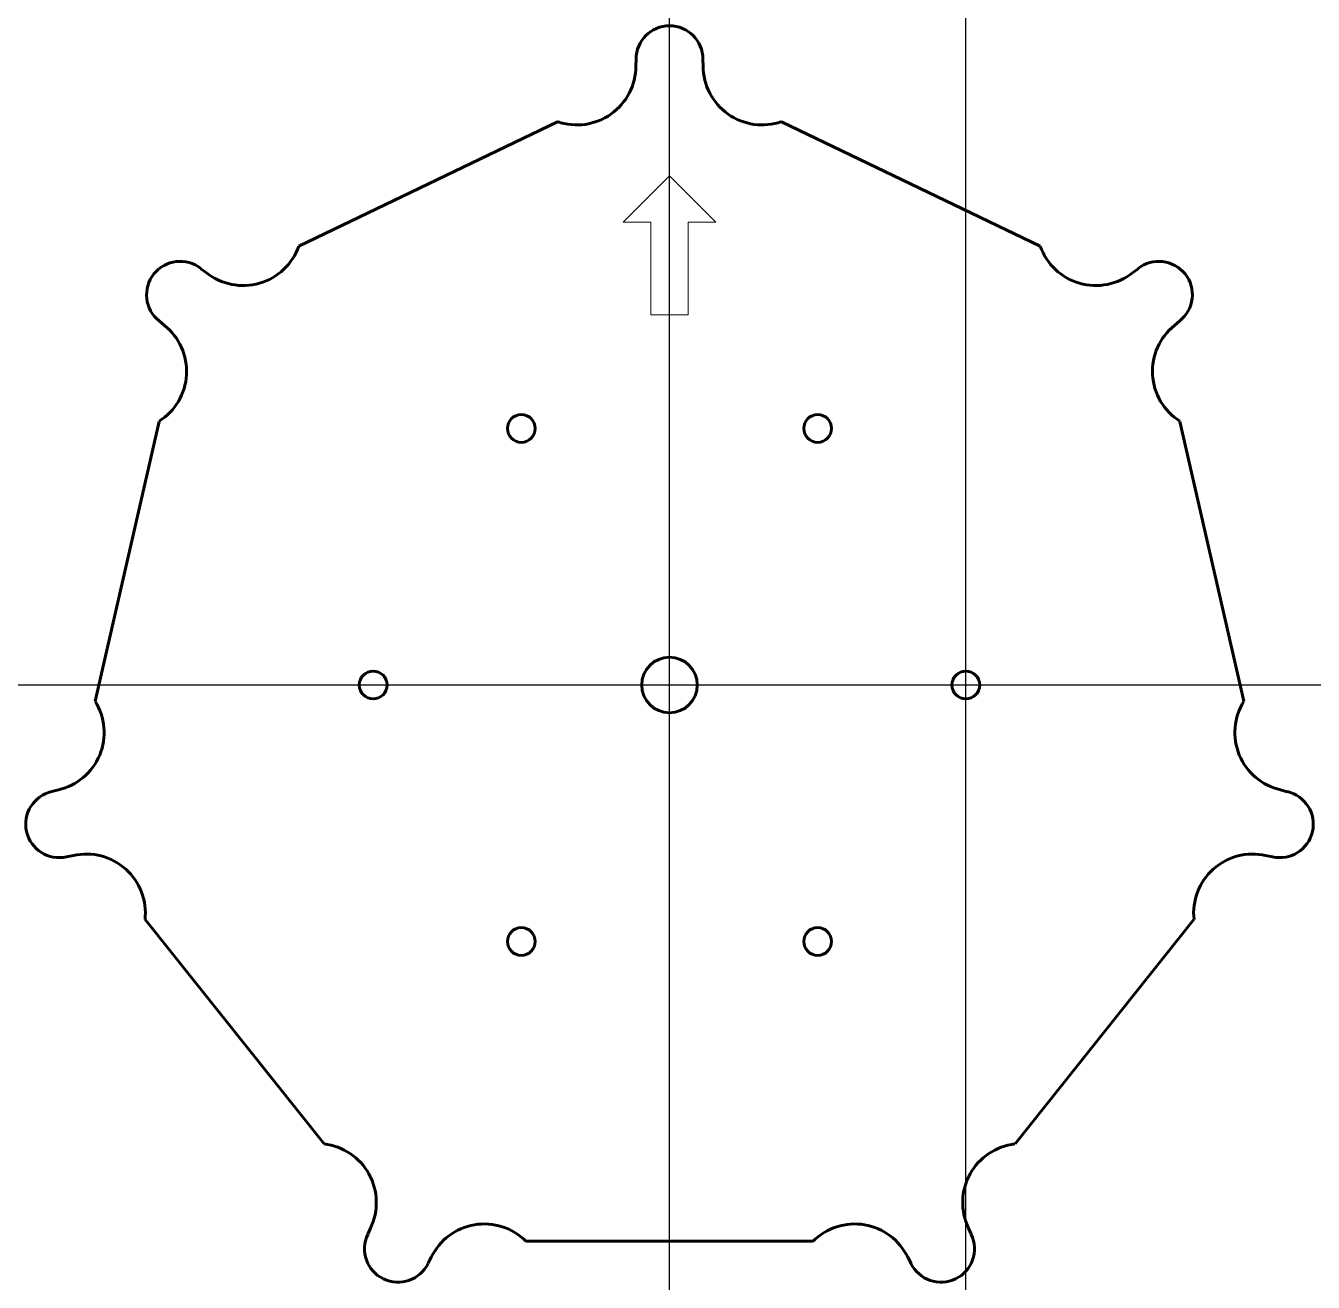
# Model space of a CAD drawing. Header units: millimetres. Extents: x -70 to 70, y -65 to 71.
import ezdxf

# ---------------------------------------------------------------- set-up
doc = ezdxf.new("R2010")
doc.units = ezdxf.units.MM
doc.linetypes.add('K5LT_BASIC', pattern=[0])
doc.linetypes.add('K5LT_THIN', pattern=[0])

msp = doc.modelspace()

# ---------------------------------------------------------------- linework, layer by layer
at = {"color": 150, "linetype": 'K5LT_BASIC', "lineweight": 60, "true_color": 0x0080ff}
for p, q in [((-3.61, 67.6), (-3.64, 66.86)), ((3.64, 66.86), (3.61, 67.6)), ((-12.1, 60.85), (-40.03, 47.4)), ((40.03, 47.4), (12.1, 60.85)), ((-50.01, 44.53), (-50.61, 44.97)), ((50.61, 44.97), (50.01, 44.53)), ((-55.11, 39.33), (-54.54, 38.84)), ((54.54, 38.84), (55.1, 39.33)), ((-55.12, 28.48), (-62.02, -1.74)), ((62.02, -1.74), (55.12, 28.48)), ((-65.99, -11.33), (-66.71, -11.52)), ((66.71, -11.53), (65.99, -11.33)), ((-65.11, -18.56), (-64.38, -18.42)), ((64.37, -18.42), (65.11, -18.56)), ((-56.64, -25.34), (-37.31, -49.58)), ((37.31, -49.58), (56.63, -25.34)), ((-32.29, -58.66), (-32.58, -59.34)), ((32.58, -59.34), (32.28, -58.66)), ((-15.5, -60.08), (15.5, -60.08)), ((-26.08, -62.47), (-25.74, -61.82)), ((25.73, -61.82), (26.08, -62.48))]:
    msp.add_line(p, q, dxfattribs=at)
at = {"color": 7, "linetype": 'K5LT_THIN', "lineweight": 18}
for p, q in [((-5, 50), (0, 55)), ((0, 55), (5, 50)), ((-2, 50), (-5, 50)), ((-2, 40), (-2, 50)), ((5, 50), (2, 50)), ((2, 50), (2, 40)), ((2, 40), (-2, 40))]:
    msp.add_line(p, q, dxfattribs=at)
at = {"color": 232, "true_color": 0xc52b79}
for p, direction in [((0, 0), (0, 1)), ((32, 6.21), (0, 1)), ((0, 0), (1, 0))]:
    msp.add_xline(p, direction, dxfattribs=at)
at = {"color": 150, "linetype": 'K5LT_BASIC', "lineweight": 60, "true_color": 0x0080ff}
for centre, radius in [((-16, 27.71), 1.5), ((16, 27.71), 1.5), ((0, 0), 3), ((0, 0), 3), ((0, 0), 3), ((-32, 0), 1.5), ((32, 0), 1.5), ((-16, -27.71), 1.5), ((16, -27.71), 1.5)]:
    msp.add_circle(centre, radius, dxfattribs=at)
for centre, radius, start, end in [((0, 67.6), 3.61, 359.9987, 179.9978), ((-10, 66.86), 6.36, 250.7153, 359.9969), ((10, 66.86), 6.36, 179.9996, 289.2846), ((-46.04, 49.51), 6.36, 231.4282, 340.7132), ((46.04, 49.51), 6.36, 199.2868, 308.5684), ((-52.86, 42.15), 3.61, 51.4272, 231.4264), ((52.85, 42.15), 3.61, 308.5701, 128.5693), ((-58.51, 33.87), 6.36, 302.1439, 51.4255), ((58.51, 33.87), 6.36, 128.571, 237.856), ((-67.41, -5.13), 6.36, 282.8567, 32.1417), ((67.41, -5.13), 6.36, 147.8582, 257.1398), ((-65.91, -15.04), 3.61, 102.8558, 282.855), ((65.91, -15.04), 3.61, 257.1415, 77.1407), ((-62.96, -24.63), 6.36, 353.5725, 102.8541), ((62.96, -24.63), 6.36, 77.1424, 186.4274), ((-38.02, -55.9), 6.36, 334.2853, 83.5703), ((38.02, -55.9), 6.36, 96.4296, 205.7112), ((-20, -64.58), 6.36, 45.001, 154.2826), ((20, -64.58), 6.36, 25.7139, 134.9989), ((-29.33, -60.91), 3.61, 154.2844, 334.2836), ((29.33, -60.91), 3.61, 205.713, 25.7121)]:
    msp.add_arc(centre, radius, start, end, dxfattribs=at)

doc.saveas('drawing.dxf')
